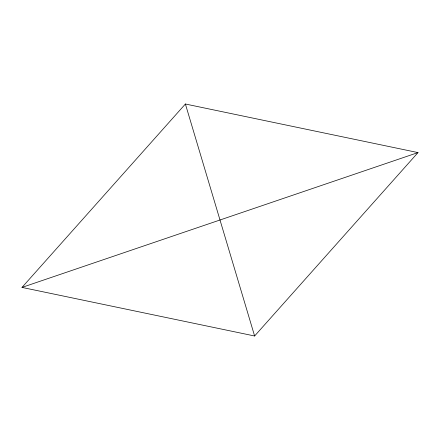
<?xml version="1.0" encoding="UTF-8"?>
<svg xmlns="http://www.w3.org/2000/svg" width="440" height="440" viewBox="0 0 440 440"><rect width="100%" height="100%" fill="white"/><g stroke="black" fill="none" stroke-linecap="round" stroke-linejoin="round"><path stroke-width="0.66" d="M22 287.414L185.389 104.011L418 152.587L254.612 335.99L22 287.414L418 152.587M185.389 104.011L254.612 335.99"/></g></svg>
